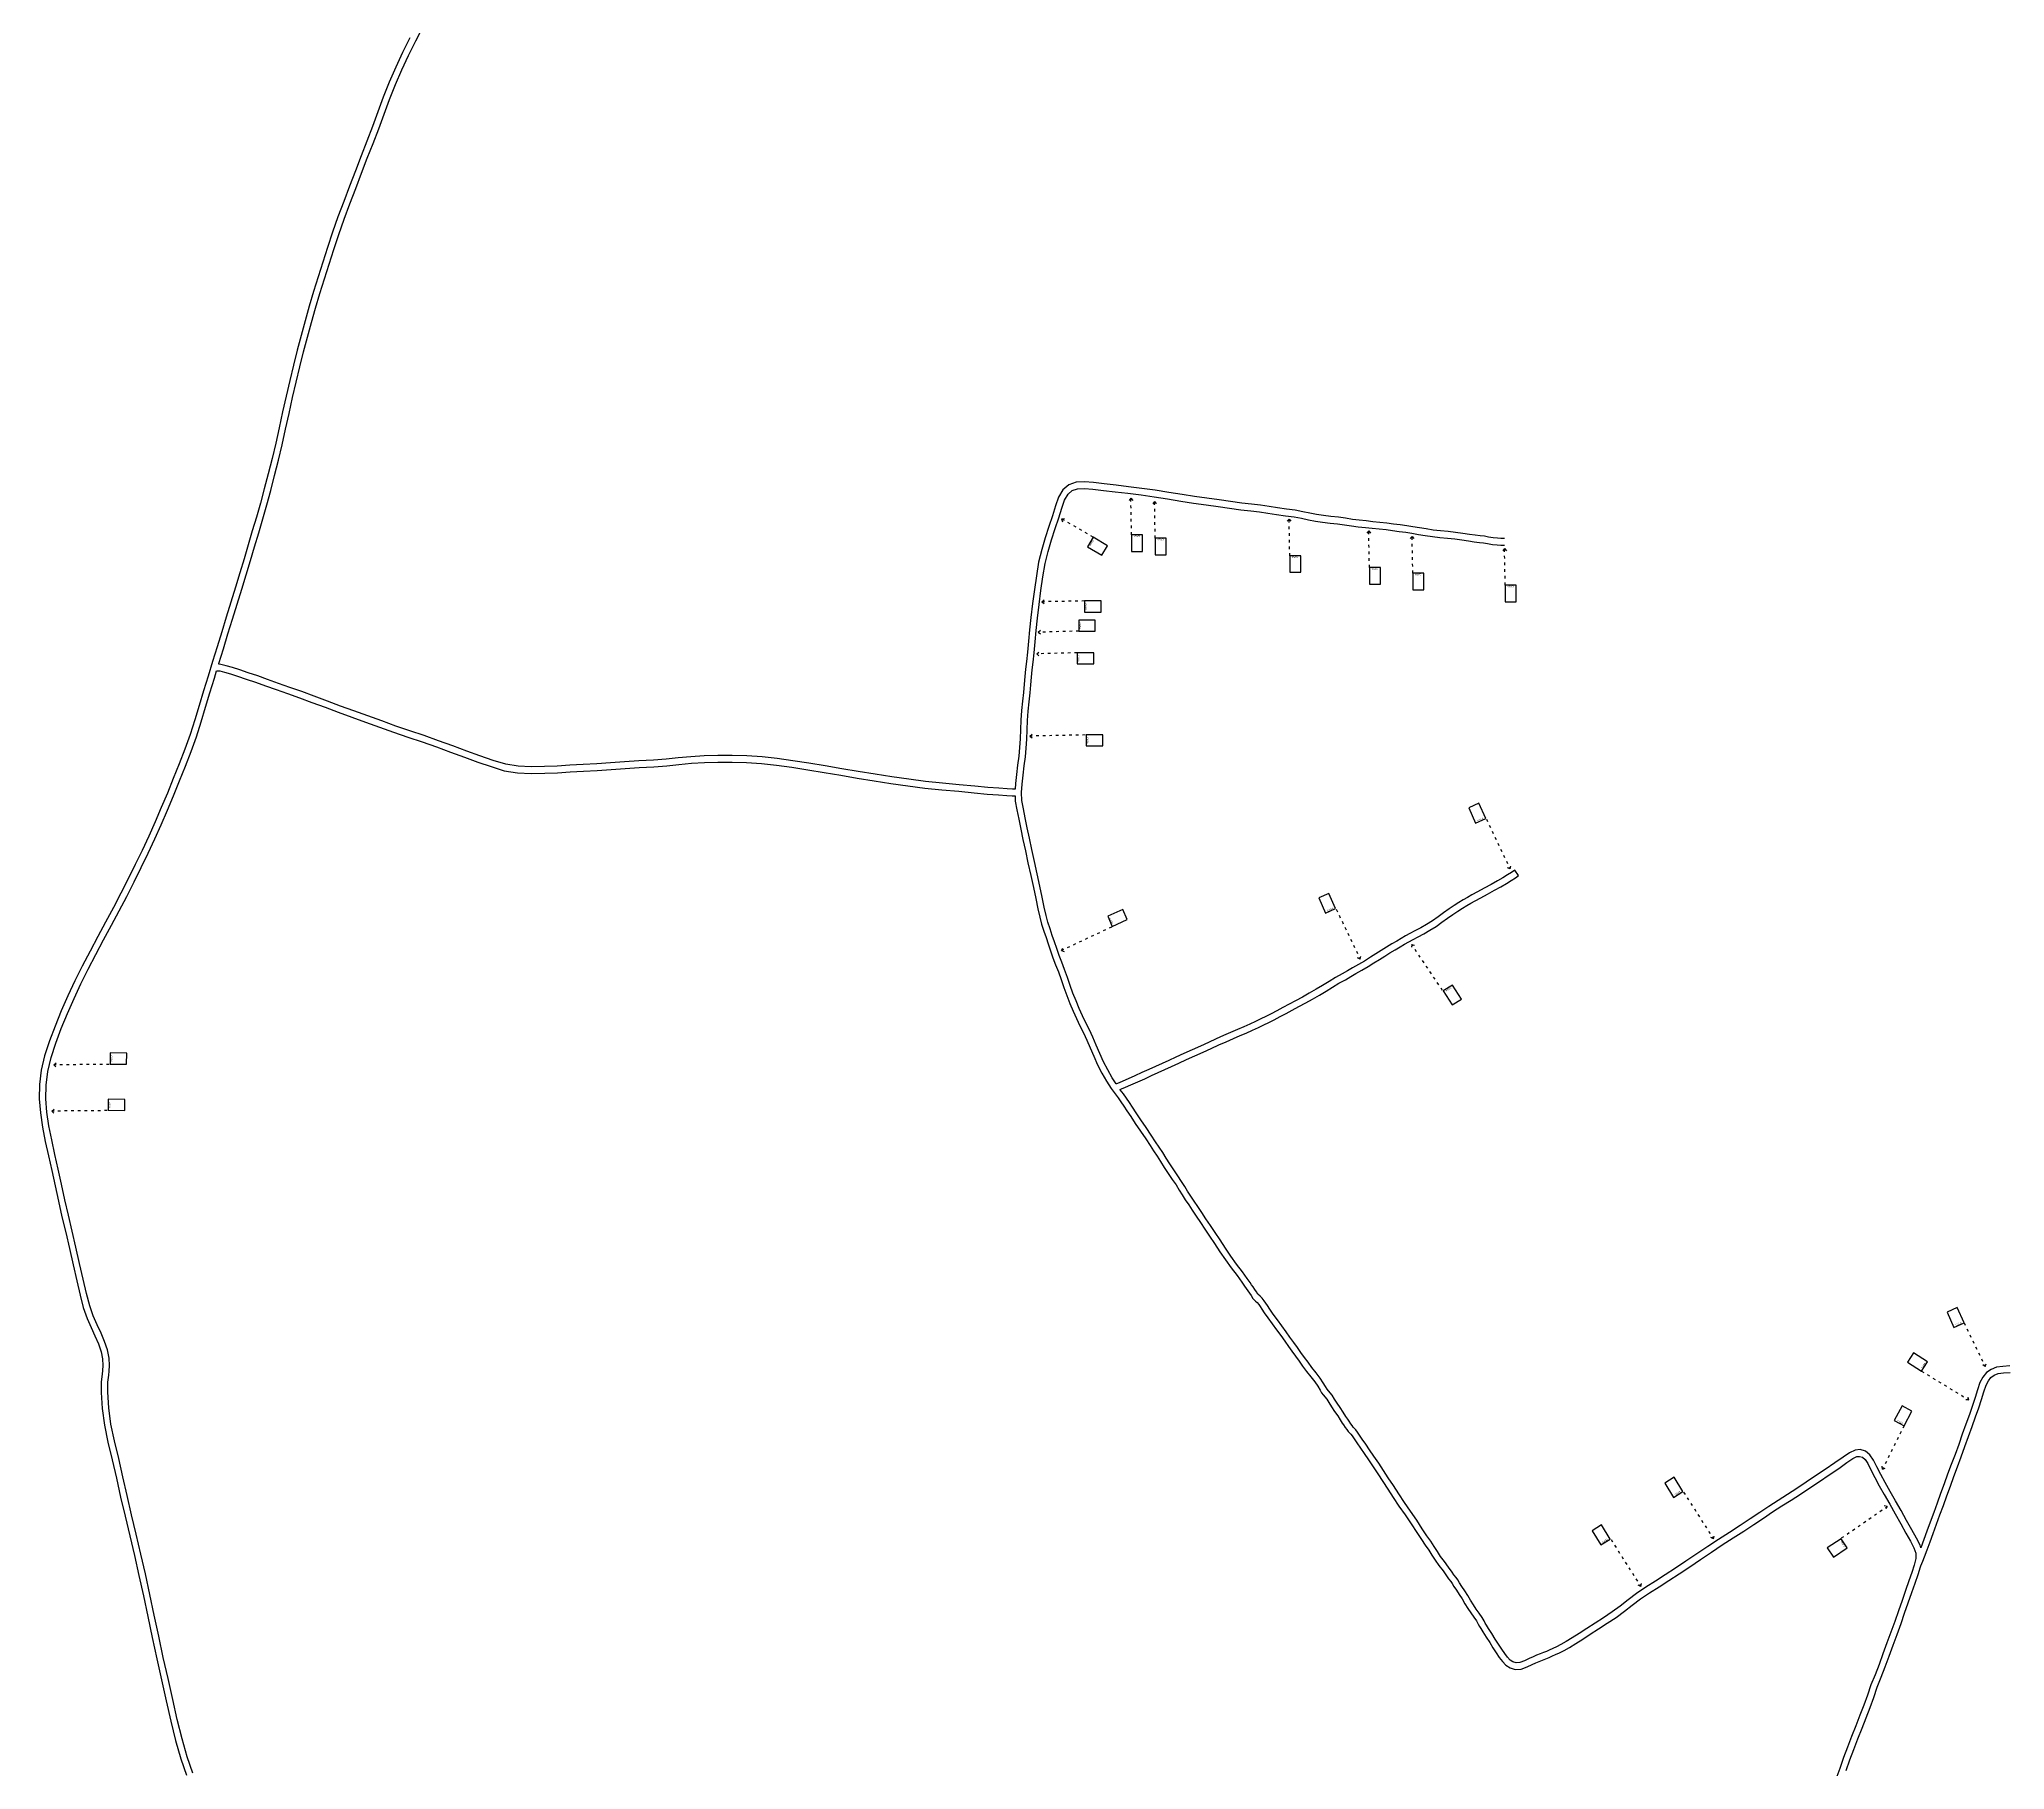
# Model space of a CAD drawing. Extents: x 714896 to 749292, y 8417558 to 8447149.
# Drawn here: x 736745 to 738520, y 8434741 to 8436303 of the extents above; entities that cross this region are included whole.
import ezdxf
from ezdxf.enums import TextEntityAlignment as Align

# ---------------------------------------------------------------- set-up
doc = ezdxf.new("R2010")
doc.units = 0
doc.header["$MEASUREMENT"] = 0
doc.linetypes.add('ACAD_ISO03W100', pattern=[30, 12, -18])
for name, color, linetype in [('LOTE', 7, 'CONTINUOUS'), ('NUM-PORTA', 7, 'CONTINUOUS'), ('QUADRA', 6, 'CONTINUOUS')]:
    doc.layers.add(name, color=color, linetype=linetype)

msp = doc.modelspace()

# ---------------------------------------------------------------- linework, layer by layer
at = {"layer": 'LOTE'}
for p, q in [((737697, 8435853.5), (737691.9, 8435844.9)), ((737691.9, 8435844.9), (737704.8, 8435837.2)), ((737709.9, 8435845.8), (737697, 8435853.5)), ((737704.8, 8435837.2), (737709.9, 8435845.8)), ((737731.5, 8435855.7), (737731.5, 8435840.7)), ((737741.5, 8435855.6), (737731.5, 8435855.7)), ((737731.5, 8435840.7), (737741.5, 8435840.6)), ((737741.5, 8435840.6), (737741.5, 8435855.6)), ((737752.9, 8435852.6), (737752.9, 8435837.6)), ((737762.9, 8435852.6), (737752.9, 8435852.6)), ((737762.9, 8435837.6), (737762.9, 8435852.6)), ((737752.9, 8435837.6), (737762.9, 8435837.6)), ((737874.4, 8435836.8), (737874.4, 8435821.8)), ((737884.4, 8435836.8), (737874.4, 8435836.8)), ((737884.4, 8435821.8), (737884.4, 8435836.8)), ((737946.3, 8435826.1), (737946.3, 8435811.1)), ((737956.3, 8435826.1), (737946.3, 8435826.1)), ((737956.3, 8435811.1), (737956.3, 8435826.1)), ((737874.4, 8435821.8), (737884.4, 8435821.8)), ((737946.3, 8435811.1), (737956.3, 8435811.1)), ((737985.5, 8435821.1), (737985.5, 8435806.1)), ((737995.5, 8435821.1), (737985.5, 8435821.1)), ((737985.5, 8435806.1), (737995.5, 8435806.1)), ((737995.5, 8435806.1), (737995.5, 8435821.1)), ((738068.9, 8435810.2), (738068.9, 8435795.2)), ((738078.9, 8435810.2), (738068.9, 8435810.2)), ((738078.9, 8435795.2), (738078.9, 8435810.2)), ((737704, 8435795.9), (737689, 8435795.9)), ((737689, 8435795.9), (737689, 8435785.9)), ((737704, 8435785.9), (737704, 8435795.9)), ((738068.9, 8435795.2), (738078.9, 8435795.2)), ((737698.8, 8435778.6), (737683.8, 8435778.7)), ((737683.8, 8435778.7), (737683.8, 8435768.7)), ((737689, 8435785.9), (737704, 8435785.9)), ((737698.8, 8435768.6), (737698.8, 8435778.6)), ((737683.8, 8435768.7), (737698.8, 8435768.6)), ((737697.4, 8435749.1), (737682.4, 8435749.1)), ((737682.4, 8435749.1), (737682.4, 8435739.1)), ((737682.4, 8435739.1), (737697.4, 8435739.1)), ((737697.4, 8435739.1), (737697.4, 8435749.1)), ((737705.5, 8435675.1), (737690.5, 8435675.1)), ((737690.5, 8435675.1), (737690.5, 8435665.1)), ((737690.5, 8435665.1), (737705.5, 8435665.1)), ((737705.5, 8435665.1), (737705.5, 8435675.1)), ((738045.1, 8435613.2), (738036, 8435609.1)), ((738051.3, 8435599.6), (738045.1, 8435613.2)), ((738036, 8435609.1), (738042.2, 8435595.4)), ((738042.2, 8435595.4), (738051.3, 8435599.6)), ((737909.6, 8435531.8), (737900.5, 8435527.7)), ((737900.5, 8435527.7), (737906.7, 8435514)), ((737915.8, 8435518.1), (737909.6, 8435531.8)), ((737723.7, 8435517.4), (737710, 8435511.2)), ((737710, 8435511.2), (737714.1, 8435502.1)), ((737714.1, 8435502.1), (737727.7, 8435508.2)), ((737727.7, 8435508.2), (737723.7, 8435517.4)), ((737906.7, 8435514), (737915.8, 8435518.1)), ((738021.4, 8435449.1), (738013, 8435443.8)), ((738013, 8435443.8), (738021.1, 8435431.1)), ((738021.1, 8435431.1), (738029.5, 8435436.5)), ((738029.5, 8435436.5), (738021.4, 8435449.1)), ((736809.3, 8435387.8), (736809.2, 8435377.8)), ((736824.3, 8435387.6), (736809.3, 8435387.8)), ((736824.2, 8435377.6), (736824.3, 8435387.6)), ((736809.2, 8435377.8), (736824.2, 8435377.6)), ((736807.5, 8435346), (736807.4, 8435336)), ((736822.5, 8435345.9), (736807.5, 8435346)), ((736822.4, 8435335.9), (736822.5, 8435345.9)), ((736807.4, 8435336), (736822.4, 8435335.9)), ((738477, 8435157.8), (738467.9, 8435153.6)), ((738467.9, 8435153.6), (738474.1, 8435140)), ((738483.2, 8435144.1), (738477, 8435157.8)), ((738474.1, 8435140), (738483.2, 8435144.1)), ((738437.6, 8435117), (738432.2, 8435108.6)), ((738450.2, 8435109), (738437.6, 8435117)), ((738432.2, 8435108.6), (738444.9, 8435100.5)), ((738444.9, 8435100.5), (738450.2, 8435109)), ((738427.2, 8435069.1), (738420.2, 8435055.9)), ((738436.1, 8435064.4), (738427.2, 8435069.1)), ((738429.1, 8435051.2), (738436.1, 8435064.4)), ((738420.2, 8435055.9), (738429.1, 8435051.2)), ((738221.5, 8435004.6), (738213, 8434999.3)), ((738213, 8434999.3), (738220.8, 8434986.5)), ((738220.8, 8434986.5), (738229.3, 8434991.8)), ((738229.3, 8434991.8), (738221.5, 8435004.6)), ((738156, 8434961.6), (738147.4, 8434956.4)), ((738147.4, 8434956.4), (738155.3, 8434943.6)), ((738163.8, 8434948.8), (738156, 8434961.6)), ((738155.3, 8434943.6), (738163.8, 8434948.8)), ((738372.2, 8434949.2), (738359.7, 8434940.9)), ((738359.7, 8434940.9), (738365.2, 8434932.6)), ((738365.2, 8434932.6), (738377.7, 8434940.9)), ((738377.7, 8434940.9), (738372.2, 8434949.2))]:
    msp.add_line(p, q, dxfattribs=at)
for points in [[(737730.9, 8435888.8), (737729.3, 8435886.7)], [(737730.9, 8435888.8), (737732.6, 8435886.7)], [(737752.3, 8435885.8), (737750.7, 8435883.7)], [(737752.3, 8435885.8), (737753.9, 8435883.7)], [(737668.3, 8435870), (737670.9, 8435870.4)], [(737668.3, 8435870), (737669.2, 8435867.5)], [(737873.8, 8435869.9), (737872.1, 8435867.9)], [(737873.8, 8435869.9), (737875.4, 8435867.9)], [(737945.7, 8435859.2), (737944, 8435857.1)], [(737945.7, 8435859.2), (737947.3, 8435857.2)], [(737984.8, 8435854.2), (737983.2, 8435852.2)], [(737984.8, 8435854.2), (737986.5, 8435852.2)], [(738068.3, 8435843.3), (738066.7, 8435841.3)], [(738068.3, 8435843.3), (738070, 8435841.3)], [(737650.5, 8435795.2), (737652.6, 8435796.9)], [(737650.5, 8435795.2), (737652.6, 8435793.6)], [(737647.3, 8435767.7), (737649.3, 8435769.4)], [(737647.3, 8435767.7), (737649.3, 8435766.1)], [(737645.9, 8435748.2), (737647.9, 8435749.8)], [(737645.9, 8435748.2), (737647.9, 8435746.5)], [(737639.7, 8435673.9), (737641.8, 8435675.6)], [(737639.7, 8435673.9), (737641.8, 8435672.3)], [(738073.4, 8435553.9), (738074.1, 8435556.4)], [(738073.4, 8435553.9), (738071.1, 8435555)], [(737984.5, 8435485.8), (737984.3, 8435483.2)], [(737984.5, 8435485.8), (737987, 8435485)], [(737668.2, 8435480.2), (737669.4, 8435482.5)], [(737668.2, 8435480.2), (737670.8, 8435479.5)], [(737938, 8435472.4), (737935.6, 8435473.6)], [(737938, 8435472.4), (737938.6, 8435475)], [(736758.4, 8435377), (736760.4, 8435378.8)], [(736758.4, 8435377), (736760.2, 8435375.1)], [(736756.6, 8435335.3), (736758.6, 8435337)], [(736756.6, 8435335.3), (736758.4, 8435333.4)], [(738502.3, 8435104.8), (738500.2, 8435106.3)], [(738502.3, 8435104.8), (738503.3, 8435107.2)], [(738487.6, 8435074.5), (738487, 8435077.1)], [(738487.6, 8435074.5), (738484.9, 8435074.5)], [(738409.6, 8435012), (738409.4, 8435014.6)], [(738409.6, 8435012), (738412.1, 8435012.8)], [(738413.8, 8434978.3), (738411.2, 8434978.9)], [(738413.8, 8434978.3), (738412.7, 8434976)], [(738256.9, 8434949.1), (738254.5, 8434950.3)], [(738256.9, 8434949.1), (738257.5, 8434951.6)], [(738191.3, 8434906.1), (738189, 8434907.3)], [(738191.3, 8434906.1), (738192, 8434908.7)]]:
    msp.add_lwpolyline(points, dxfattribs=at)
at = {"layer": 'LOTE', "color": 7, "linetype": 'ACAD_ISO03W100', "ltscale": 0.2}
for points in [[(737731.5, 8435855.7), (737730.9, 8435888.8)], [(737752.9, 8435852.6), (737752.3, 8435885.8)], [(737697, 8435853.5), (737668.3, 8435870)], [(737874.4, 8435836.8), (737873.8, 8435869.9)], [(737946.3, 8435826.1), (737945.7, 8435859.2)], [(737985.5, 8435821.1), (737984.8, 8435854.2)], [(738068.9, 8435810.2), (738068.3, 8435843.3)], [(737689, 8435795.9), (737650.5, 8435795.2)], [(737683.8, 8435768.7), (737647.3, 8435767.7)], [(737682.4, 8435749.1), (737645.9, 8435748.2)], [(737689.7, 8435674.9), (737639.7, 8435673.9)], [(738051.9, 8435599), (738073.4, 8435553.9)], [(737916.4, 8435517.5), (737938, 8435472.4)], [(737713.5, 8435501.5), (737668.2, 8435480.2)], [(738012.3, 8435444.3), (737984.5, 8435485.8)], [(736808.4, 8435377.5), (736758.4, 8435377)], [(736806.6, 8435335.7), (736756.6, 8435335.3)], [(738483.2, 8435144.1), (738502.3, 8435104.8)], [(738444.9, 8435100.5), (738487.6, 8435074.5)], [(738429.1, 8435051.2), (738409.6, 8435012)], [(738230, 8434991.2), (738256.9, 8434949.1)], [(738372.7, 8434949.9), (738413.8, 8434978.3)], [(738164.5, 8434948.3), (738191.3, 8434906.1)]]:
    msp.add_lwpolyline(points, dxfattribs=at)
at = {"layer": 'QUADRA'}
for points in [[(737079.8, 8436304.4), (737073.2, 8436291.1), (737067.1, 8436277.8), (737061.3, 8436264.5), (737055.9, 8436250.8), (737050.9, 8436237.5), (737046.1, 8436224.3), (737041.1, 8436211.1), (737035.9, 8436197.8), (737030.7, 8436184.3), (737025.4, 8436170.6), (737020.2, 8436156.7), (737015, 8436142.7), (737010.1, 8436128.8), (737005.5, 8436115.2), (737001.2, 8436101.8), (736997, 8436088.5), (736992.9, 8436075.3), (736989, 8436062.1), (736985.3, 8436048.9), (736981.7, 8436035.7), (736978.2, 8436022.4), (736974.8, 8436008.8), (736971.5, 8435994.9), (736968.2, 8435980.8), (736964.9, 8435966.6), (736961.8, 8435952.3), (736958.8, 8435938.4), (736955.5, 8435924.5), (736952, 8435910.8), (736948.5, 8435897.3), (736945.1, 8435884.3), (736941.4, 8435871.7), (736937.6, 8435859.1), (736933.9, 8435846.6), (736930.2, 8435834), (736926.4, 8435821.3), (736922.6, 8435808.3), (736918.4, 8435794.9), (736914.1, 8435781.4), (736910, 8435767.9), (736905.8, 8435754.4), (736901.7, 8435741.1), (736897.7, 8435728), (736893.7, 8435714.8), (736889.7, 8435701.6), (736885.8, 8435688.5), (736881.5, 8435675.2), (736876.8, 8435662.1), (736871.6, 8435648.9), (736866.3, 8435635.6), (736861, 8435622.4), (736855.5, 8435609.3), (736849.9, 8435596.4), (736844.1, 8435583.5), (736838.1, 8435570.6), (736832, 8435557.8), (736825.6, 8435544.9), (736819, 8435532), (736812.2, 8435519.1), (736805.2, 8435506), (736798.1, 8435492.9), (736791.1, 8435479.6), (736784.1, 8435466.2), (736777.5, 8435452.8), (736771.2, 8435439.4), (736765.2, 8435425.7), (736759.6, 8435412.1), (736754.4, 8435398.6), (736750.1, 8435385.2), (736747.1, 8435372.1), (736745.6, 8435359.2), (736745.3, 8435346.4), (736746.3, 8435333.7), (736748.1, 8435320.8), (736750.7, 8435307.9), (736753.6, 8435294.8), (736756.5, 8435281.5), (736759.6, 8435267.9), (736762.6, 8435254), (736765.8, 8435239.9), (736769.3, 8435225.6), (736772.6, 8435211.1), (736775.8, 8435196.4), (736779.1, 8435182.1), (736782.1, 8435169.1), (736785, 8435157.8), (736788.4, 8435148.1), (736792.1, 8435139.8), (736795.6, 8435132.3), (736798.7, 8435125.1), (736801.1, 8435118), (736802.4, 8435111.5), (736802.8, 8435105.7), (736802.5, 8435101.1), (736802, 8435097.6), (736801.1, 8435090.9), (736801.1, 8435081.2), (736802, 8435066.8), (736804.1, 8435051.7), (736807.3, 8435036.2), (736811.1, 8435020.3), (736814.9, 8435003.8), (736818.7, 8434986.8), (736822.8, 8434969.4), (736827, 8434951.8), (736831.2, 8434934), (736835.3, 8434915.9), (736839.3, 8434897.7), (736843.2, 8434879), (736847.3, 8434859.9), (736851.5, 8434840.7), (736855.7, 8434821.6), (736859.9, 8434802.8), (736864.1, 8434784.5), (736868.4, 8434767), (736873.1, 8434750.5), (736878.2, 8434735.6)], [(738068.2, 8435852.4), (738068.2, 8435852.4), (738065.1, 8435852.4), (738062, 8435852.6), (738058.1, 8435852.9), (738053.8, 8435853.6), (738050.2, 8435854.3), (738046.4, 8435854.7), (738041.8, 8435855.3), (738036.7, 8435856), (738030.6, 8435856.9), (738024.1, 8435857.8), (738017.4, 8435858.6), (738010.6, 8435859.3), (738003.9, 8435859.9), (737997.7, 8435860.9), (737991.4, 8435862), (737985.6, 8435862.9), (737980, 8435863.8), (737974.1, 8435864.6), (737968.1, 8435865.4), (737961.9, 8435866.2), (737955.6, 8435866.8), (737949.5, 8435867.5), (737943.4, 8435868.2), (737937, 8435868.8), (737930.9, 8435869.6), (737924.7, 8435870.6), (737918.4, 8435871.5), (737911.5, 8435872.3), (737904.8, 8435873.2), (737898.4, 8435873.9), (737892.5, 8435875.2), (737886.2, 8435876.5), (737879.2, 8435877.8), (737871.3, 8435878.7), (737863.4, 8435879.9), (737855.7, 8435881.3), (737847.9, 8435882.5), (737839.9, 8435883.2), (737831, 8435884.3), (737821, 8435885.7), (737810.5, 8435887.2), (737799.6, 8435888.7), (737788.5, 8435890.3), (737777.1, 8435892.1), (737765.1, 8435894), (737752.9, 8435895.9), (737740.8, 8435897.6), (737728.8, 8435899.1), (737717.5, 8435900.5), (737706.9, 8435901.7), (737697.3, 8435902.9), (737689.1, 8435903.6), (737681.4, 8435903.2), (737674.8, 8435900.9), (737669.5, 8435896.2), (737665.7, 8435889.6), (737662.8, 8435881.7), (737660.1, 8435872.8), (737656.9, 8435863.1), (737653.6, 8435853), (737650.4, 8435842.3), (737647.6, 8435830.9), (737645.6, 8435818.6), (737643.8, 8435806.2), (737642, 8435793.6), (737640.6, 8435781.1), (737639.4, 8435769.9), (737638.5, 8435759.5), (737637.5, 8435749.8), (737636.6, 8435741.3), (737635.9, 8435734.3), (737635.2, 8435727.7), (737634.6, 8435720.7), (737633.9, 8435713.4), (737633.1, 8435705.5), (737632.3, 8435696.9), (737631.7, 8435688.3), (737631.2, 8435679.7), (737630.9, 8435671.4), (737630.5, 8435663.5), (737629.7, 8435655.8), (737628.6, 8435647.6), (737627.7, 8435639.2), (737626.8, 8435631), (737626.5, 8435625.9), (737625.5, 8435626), (737624, 8435626.1), (737619.2, 8435626.4), (737611.7, 8435626.8), (737601.8, 8435627.6), (737589.9, 8435628.7), (737576, 8435630), (737560.8, 8435631.4), (737545.6, 8435632.9), (737530.4, 8435634.9), (737515.2, 8435637.1), (737499.9, 8435639.6), (737484.8, 8435641.9), (737469.9, 8435644.4), (737454.9, 8435646.9), (737440.1, 8435649.4), (737425.7, 8435651.6), (737411.7, 8435653.6), (737397.9, 8435655.2), (737384.3, 8435656.1), (737371, 8435656.4), (737358, 8435656.4), (737345.6, 8435656), (737333.7, 8435655.3), (737322.3, 8435654.2), (737311.4, 8435653), (737299.8, 8435652.2), (737286.7, 8435651.6), (737273.8, 8435650.7), (737261.2, 8435649.6), (737248.8, 8435648.9), (737236.4, 8435648.3), (737224.4, 8435647.6), (737212.9, 8435646.8), (737201.5, 8435646.3), (737189.5, 8435646.2), (737177.8, 8435646.6), (737166.5, 8435648.4), (737155.1, 8435652), (737143.2, 8435656.1), (737131.2, 8435660.4), (737118.8, 8435665.1), (737105.9, 8435669.7), (737092.9, 8435674.3), (737079.9, 8435678.5), (737067.2, 8435682.9), (737054.6, 8435687.6), (737041.9, 8435692.2), (737029.4, 8435696.6), (737017.4, 8435701), (737005.5, 8435705.5), (736993.6, 8435709.9), (736982.3, 8435714.1), (736971.5, 8435717.9), (736961.2, 8435721.5), (736951.5, 8435724.9), (736942.5, 8435728.2), (736933.9, 8435731.1), (736926.3, 8435733.6), (736919.7, 8435735.7), (736913.9, 8435737.3), (736909.1, 8435738.6), (736907.3, 8435738.7), (736907.5, 8435739.3), (736911.6, 8435752.7), (736915.7, 8435766.1), (736919.9, 8435779.6), (736924.1, 8435793.1), (736928.3, 8435806.5), (736932.2, 8435819.6), (736935.9, 8435832.3), (736939.6, 8435844.9), (736943.4, 8435857.4), (736947.2, 8435870), (736950.9, 8435882.7), (736954.3, 8435895.8), (736957.8, 8435909.3), (736961.3, 8435923.1), (736964.6, 8435937), (736967.7, 8435951), (736970.8, 8435965.3), (736974, 8435979.5), (736977.3, 8435993.5), (736980.6, 8436007.4), (736984, 8436020.9), (736987.5, 8436034.2), (736991.1, 8436047.3), (736994.8, 8436060.4), (736998.7, 8436073.5), (737002.7, 8436086.7), (737006.9, 8436100), (737011.2, 8436113.3), (737015.8, 8436126.9), (737020.6, 8436140.7), (737025.8, 8436154.6), (737031, 8436168.5), (737036.3, 8436182.2), (737041.5, 8436195.6), (737046.7, 8436209), (737051.8, 8436222.2), (737056.6, 8436235.4), (737061.5, 8436248.7), (737066.9, 8436262.2), (737072.6, 8436275.4), (737078.6, 8436288.5), (737085.2, 8436301.7), (737092, 8436314.7)], [(738524.7, 8435105.2), (738518.3, 8435104.8), (738512.6, 8435104), (738507.7, 8435102.1), (738503.4, 8435099.1), (738500.2, 8435095.1), (738497.5, 8435090.1), (738495.4, 8435083.7), (738493.3, 8435076.8), (738490.8, 8435069.3), (738488, 8435061.2), (738484.8, 8435052.6), (738481.6, 8435043.6), (738478.4, 8435034.3), (738475.1, 8435025.3), (738471.7, 8435016.3), (738468.4, 8435007.4), (738465.2, 8434998.8), (738462.1, 8434990), (738458.9, 8434981.4), (738455.8, 8434972.8), (738452.6, 8434964.2), (738449.7, 8434956.1), (738447, 8434948.3), (738444.3, 8434941), (738443.6, 8434943.2), (738440.2, 8434949.8), (738436, 8434957.3), (738431.3, 8434965.6), (738426.3, 8434974.5), (738421.3, 8434983.3), (738416.5, 8434991.9), (738412, 8434999.8), (738408, 8435007.2), (738404.5, 8435014.2), (738401.4, 8435020.1), (738398.3, 8435024.8), (738394.3, 8435028.1), (738389.5, 8435029.6), (738384.9, 8435029.2), (738379.9, 8435026.8), (738374.1, 8435022.9), (738366.6, 8435017.7), (738357.9, 8435011.7), (738349.2, 8435005.9), (738340.7, 8435000.2), (738332.3, 8434994.5), (738323.8, 8434989.1), (738315.3, 8434983.8), (738307, 8434978.3), (738298.7, 8434972.8), (738290.1, 8434967), (738281, 8434961), (738271.5, 8434954.9), (738261.6, 8434948.5), (738251.9, 8434942), (738241.9, 8434935.4), (738232.1, 8434928.9), (738222.6, 8434922.5), (738213.5, 8434916.4), (738204.6, 8434910.8), (738195.8, 8434905.3), (738187.5, 8434899.8), (738179.9, 8434894.1), (738172.8, 8434888.4), (738165.5, 8434883), (738157.8, 8434877.8), (738150, 8434872.8), (738142.5, 8434868), (738135.7, 8434863.7), (738129.5, 8434859.6), (738124, 8434856.2), (738119.3, 8434853.6), (738115.3, 8434851.6), (738111.8, 8434850.1), (738108.7, 8434848.6), (738106.3, 8434847.3), (738103.5, 8434846.3), (738100.4, 8434845.1), (738097.3, 8434844), (738094.1, 8434842.6), (738090.7, 8434841.1), (738086.4, 8434839), (738082, 8434837.3), (738078.7, 8434837), (738075.9, 8434837.9), (738073.4, 8434839.6), (738071, 8434842.1), (738068.5, 8434845.4), (738065.8, 8434849.5), (738062.8, 8434853.8), (738060, 8434858.5), (738056.7, 8434863.6), (738053.8, 8434868.2), (738052, 8434871.2), (738050.9, 8434872.9), (738049.8, 8434875), (738048, 8434878.1), (738045.4, 8434881.8), (738042.8, 8434885.5), (738040.3, 8434889.4), (738037.6, 8434893.7), (738035.1, 8434897.9), (738032.4, 8434902.2), (738029.8, 8434905.9), (738027.8, 8434909.2), (738026.1, 8434912), (738024.7, 8434914), (738022.6, 8434916.6), (738020.9, 8434919.1), (738017.6, 8434923.6), (738014, 8434928.6), (738010.5, 8434933.1), (738007.8, 8434937.5), (738004.9, 8434942.1), (738001.7, 8434946.8), (737998.3, 8434951.9), (737994, 8434958.2), (737989, 8434965.9), (737983.5, 8434974), (737978, 8434982), (737972.8, 8434989.6), (737968, 8434997.1), (737963.3, 8435004.2), (737958.9, 8435010.9), (737954.7, 8435017.3), (737950.4, 8435023.8), (737946.5, 8435029.4), (737943.2, 8435034.4), (737939.9, 8435039.1), (737937.4, 8435042.7), (737935.5, 8435045.3), (737934.1, 8435047.5), (737931.7, 8435049.8), (737930.7, 8435051.4), (737929.4, 8435053), (737928, 8435055.3), (737926.7, 8435057.1), (737925, 8435059.6), (737922.7, 8435063.4), (737919.8, 8435067.5), (737917.1, 8435071.5), (737914.7, 8435075.2), (737912.7, 8435078.7), (737909.3, 8435082.6), (737908.3, 8435084.2), (737906.7, 8435086.6), (737904.6, 8435090), (737901.7, 8435094.2), (737898.1, 8435099), (737894.4, 8435103.8), (737890.9, 8435108.5), (737887.7, 8435112.9), (737884.5, 8435117.4), (737881.3, 8435121.9), (737878, 8435126.4), (737874.6, 8435131), (737871.1, 8435136.1), (737867.2, 8435141.4), (737863.2, 8435146.9), (737859.4, 8435151.9), (737856.3, 8435156.5), (737854.2, 8435159.7), (737852.8, 8435162), (737851.3, 8435164.1), (737849.5, 8435166.5), (737847.7, 8435168.2), (737845.7, 8435170), (737844.4, 8435172.1), (737842.9, 8435174.3), (737841.3, 8435176.5), (737839.9, 8435178.3), (737838.6, 8435180.5), (737836, 8435184.2), (737831.6, 8435190.2), (737826.4, 8435197.2), (737821.3, 8435204.4), (737816.3, 8435211.6), (737811.5, 8435218.9), (737806.9, 8435225.7), (737802.7, 8435232.1), (737798.7, 8435238.1), (737795, 8435243.7), (737791.4, 8435249.1), (737788.2, 8435254), (737785.1, 8435258.6), (737782.2, 8435262.9), (737779.6, 8435267.1), (737776.7, 8435271.8), (737773.3, 8435276.9), (737769.7, 8435282.3), (737766.1, 8435287.6), (737762.9, 8435292.9), (737759.7, 8435297.9), (737756.4, 8435302.6), (737753.3, 8435307.4), (737749.4, 8435313.4), (737744.6, 8435320.6), (737739.9, 8435327.5), (737735.8, 8435333.6), (737732.4, 8435338.7), (737729.6, 8435343), (737726.9, 8435347.1), (737724.2, 8435350.9), (737721.4, 8435354.5), (737721.2, 8435354.8), (737722.6, 8435355.4), (737726.2, 8435356.9), (737731, 8435359), (737737.1, 8435361.7), (737743.4, 8435364.5), (737749.6, 8435367.3), (737755.7, 8435370.1), (737761.7, 8435372.9), (737767.6, 8435375.7), (737774.1, 8435378.6), (737781.1, 8435381.9), (737788.7, 8435385.2), (737796.2, 8435388.6), (737803.4, 8435391.8), (737810.3, 8435395), (737817.1, 8435397.9), (737823.5, 8435400.7), (737829.5, 8435403.4), (737835.1, 8435405.8), (737840.8, 8435408.3), (737846.1, 8435410.7), (737850.9, 8435413.2), (737855.4, 8435415.3), (737860.4, 8435417.8), (737865.6, 8435420.6), (737871, 8435423.4), (737876.6, 8435426.4), (737882.6, 8435429.6), (737888.8, 8435433.1), (737895, 8435436.5), (737901.2, 8435440.1), (737907.2, 8435443.7), (737913, 8435447.3), (737918.8, 8435450.8), (737924.6, 8435453.9), (737929.5, 8435456.8), (737934, 8435459.4), (737939.4, 8435462.4), (737945.1, 8435465.7), (737950.4, 8435469.1), (737955.3, 8435472.3), (737960.1, 8435475.3), (737964.9, 8435478.2), (737969.7, 8435481), (737974.1, 8435483.6), (737978.1, 8435486), (737981.8, 8435488.1), (737985.7, 8435490.3), (737990.2, 8435492.7), (737995.5, 8435495.4), (738001, 8435498.6), (738006.5, 8435502.1), (738011.8, 8435505.8), (738016.9, 8435509.5), (738021.6, 8435512.9), (738026.1, 8435515.8), (738030.3, 8435518.4), (738034.2, 8435520.8), (738037.9, 8435523), (738041.8, 8435525.2), (738046.8, 8435527.9), (738052.9, 8435531.3), (738059.2, 8435534.7), (738065, 8435537.8), (738070, 8435540.8), (738074.3, 8435543.4), (738078.1, 8435545.9), (738081, 8435548), (738077.6, 8435552.9), (738074.7, 8435550.8), (738071.1, 8435548.5), (738066.9, 8435545.9), (738062, 8435543.1), (738056.3, 8435540), (738050, 8435536.6), (738043.9, 8435533.2), (738038.9, 8435530.5), (738034.9, 8435528.2), (738031.1, 8435526), (738027.2, 8435523.5), (738022.9, 8435520.9), (738018.2, 8435517.9), (738013.3, 8435514.4), (738008.3, 8435510.7), (738003.2, 8435507.1), (737997.9, 8435503.8), (737992.6, 8435500.7), (737987.4, 8435498), (737982.8, 8435495.5), (737978.9, 8435493.4), (737975, 8435491.2), (737971, 8435488.8), (737966.7, 8435486.2), (737961.8, 8435483.3), (737956.9, 8435480.4), (737952.1, 8435477.3), (737947.2, 8435474.2), (737942, 8435470.8), (737936.5, 8435467.6), (737931, 8435464.6), (737926.5, 8435461.9), (737921.6, 8435459.1), (737915.8, 8435456), (737909.9, 8435452.4), (737904.1, 8435448.8), (737898.2, 8435445.3), (737892, 8435441.8), (737885.9, 8435438.3), (737879.7, 8435434.9), (737873.8, 8435431.7), (737868.2, 8435428.7), (737862.8, 8435425.9), (737857.6, 8435423.2), (737852.7, 8435420.7), (737848.2, 8435418.5), (737843.5, 8435416.1), (737838.4, 8435413.7), (737832.8, 8435411.3), (737827.1, 8435408.9), (737821, 8435406.2), (737814.7, 8435403.4), (737807.9, 8435400.4), (737800.9, 8435397.3), (737793.7, 8435394), (737786.2, 8435390.7), (737778.7, 8435387.3), (737771.6, 8435384), (737765.1, 8435381.1), (737759.2, 8435378.4), (737753.2, 8435375.6), (737747.1, 8435372.8), (737740.9, 8435370), (737734.6, 8435367.2), (737728.6, 8435364.5), (737723.8, 8435362.4), (737720.3, 8435360.9), (737717.9, 8435359.9), (737717.6, 8435359.8), (737717.6, 8435359.8), (737714.1, 8435365.4), (737710, 8435372.4), (737706.3, 8435379.8), (737702.8, 8435387.3), (737699.6, 8435394.7), (737696.6, 8435401.9), (737693.5, 8435408.6), (737690.3, 8435415), (737687.2, 8435421.4), (737684.2, 8435428), (737681.4, 8435434.8), (737678.6, 8435441.8), (737676, 8435448.8), (737673.7, 8435456), (737671.1, 8435463.1), (737668.5, 8435469.7), (737666.1, 8435475.9), (737664, 8435482), (737662, 8435488), (737660, 8435493.9), (737658, 8435499.8), (737656, 8435505.9), (737654.5, 8435511.8), (737652.7, 8435519.3), (737650.8, 8435528.4), (737648.8, 8435538.4), (737646.4, 8435549.4), (737643.9, 8435560.7), (737641.6, 8435571.5), (737639.4, 8435581.8), (737637.3, 8435591.2), (737635.6, 8435600.1), (737633.9, 8435608.3), (737632.6, 8435615.8), (737632.3, 8435623), (737632.8, 8435630.5), (737633.6, 8435638.6), (737634.6, 8435646.9), (737635.7, 8435655.1), (737636.5, 8435663.1), (737636.9, 8435671.2), (737637.2, 8435679.4), (737637.7, 8435687.9), (737638.3, 8435696.4), (737639.1, 8435704.9), (737639.9, 8435712.9), (737640.6, 8435720.2), (737641.2, 8435727.1), (737641.8, 8435733.7), (737642.6, 8435740.6), (737643.5, 8435749.2), (737644.5, 8435758.9), (737645.4, 8435769.3), (737646.5, 8435780.4), (737648, 8435792.8), (737649.7, 8435805.3), (737651.5, 8435817.7), (737653.5, 8435829.7), (737656.2, 8435840.7), (737659.3, 8435851.2), (737662.6, 8435861.2), (737665.8, 8435871), (737668.5, 8435879.8), (737671.1, 8435887), (737674.2, 8435892.3), (737677.9, 8435895.6), (737682.6, 8435897.3), (737689, 8435897.6), (737696.6, 8435896.9), (737706.1, 8435895.8), (737716.8, 8435894.5), (737728.1, 8435893.1), (737740.1, 8435891.7), (737752.1, 8435890), (737764.1, 8435888.1), (737776.1, 8435886.1), (737787.6, 8435884.3), (737798.8, 8435882.7), (737809.7, 8435881.3), (737820.1, 8435879.8), (737830.2, 8435878.3), (737839.3, 8435877.2), (737847.2, 8435876.5), (737854.7, 8435875.3), (737862.4, 8435873.9), (737870.5, 8435872.8), (737878.3, 8435871.9), (737885.1, 8435870.7), (737891.2, 8435869.3), (737897.5, 8435868), (737904, 8435867.2), (737910.8, 8435866.3), (737917.6, 8435865.5), (737923.8, 8435864.7), (737930, 8435863.7), (737936.3, 8435862.8), (737942.8, 8435862.2), (737948.8, 8435861.6), (737955, 8435860.9), (737961.3, 8435860.3), (737967.3, 8435859.5), (737973.3, 8435858.7), (737979.1, 8435857.9), (737984.7, 8435857), (737990.5, 8435856), (737996.7, 8435855), (738003.2, 8435854), (738010, 8435853.3), (738016.7, 8435852.7), (738023.3, 8435851.9), (738029.8, 8435851), (738035.8, 8435850.1), (738041, 8435849.4), (738045.7, 8435848.8), (738049.3, 8435848.3), (738052.8, 8435847.7), (738057.4, 8435847), (738061.6, 8435846.6), (738064.9, 8435846.4), (738068.2, 8435846.4)], [(736883.9, 8434737.6), (736878.8, 8434752.3), (736874.2, 8434768.5), (736869.9, 8434785.9), (736865.8, 8434804.1), (736861.6, 8434822.9), (736857.3, 8434842), (736853.1, 8434861.1), (736849, 8434880.2), (736845.2, 8434898.9), (736841.2, 8434917.3), (736837, 8434935.3), (736832.8, 8434953.2), (736828.6, 8434970.8), (736824.6, 8434988.1), (736820.7, 8435005.1), (736817, 8435021.7), (736813.2, 8435037.5), (736810, 8435052.7), (736808, 8435067.4), (736807.1, 8435081.4), (736807.1, 8435090.5), (736808, 8435096.8), (736808.5, 8435100.4), (736808.8, 8435105.7), (736808.4, 8435112.3), (736806.9, 8435119.6), (736804.3, 8435127.2), (736801.1, 8435134.8), (736797.6, 8435142.3), (736794, 8435150.3), (736790.8, 8435159.5), (736787.9, 8435170.5), (736785, 8435183.4), (736781.7, 8435197.7), (736778.4, 8435212.4), (736775.1, 8435227), (736771.6, 8435241.3), (736768.4, 8435255.3), (736765.4, 8435269.2), (736762.4, 8435282.8), (736759.4, 8435296.1), (736756.5, 8435309.2), (736754, 8435321.9), (736752.2, 8435334.3), (736751.3, 8435346.5), (736751.6, 8435358.8), (736753, 8435371), (736755.9, 8435383.6), (736760.1, 8435396.6), (736765.1, 8435409.9), (736770.7, 8435423.4), (736776.7, 8435436.9), (736782.9, 8435450.3), (736789.4, 8435463.5), (736796.4, 8435476.8), (736803.4, 8435490), (736810.4, 8435503.2), (736817.5, 8435516.2), (736824.3, 8435529.2), (736831, 8435542.2), (736837.4, 8435555.2), (736843.5, 8435568.1), (736849.5, 8435581), (736855.4, 8435593.9), (736861, 8435606.9), (736866.5, 8435620.1), (736871.9, 8435633.4), (736877.2, 8435646.7), (736882.4, 8435659.9), (736887.2, 8435673.3), (736891.6, 8435686.7), (736895.5, 8435699.9), (736899.4, 8435713.1), (736903.4, 8435726.2), (736905.4, 8435732.8), (736908.2, 8435732.7), (736912.4, 8435731.5), (736918, 8435730), (736924.4, 8435727.9), (736932, 8435725.4), (736940.5, 8435722.5), (736949.5, 8435719.3), (736959.2, 8435715.9), (736969.5, 8435712.3), (736980.2, 8435708.4), (736991.5, 8435704.3), (737003.4, 8435699.9), (737015.3, 8435695.4), (737027.4, 8435691), (737039.9, 8435686.6), (737052.6, 8435681.9), (737065.2, 8435677.3), (737078, 8435672.9), (737090.9, 8435668.6), (737103.9, 8435664.1), (737116.7, 8435659.4), (737129.1, 8435654.8), (737141.2, 8435650.4), (737153.2, 8435646.3), (737165.1, 8435642.6), (737177.2, 8435640.6), (737189.4, 8435640.2), (737201.7, 8435640.3), (737213.3, 8435640.8), (737224.7, 8435641.6), (737236.7, 8435642.3), (737249.1, 8435642.9), (737261.6, 8435643.6), (737274.2, 8435644.7), (737287.1, 8435645.6), (737300.2, 8435646.2), (737312, 8435647.1), (737322.9, 8435648.2), (737334.2, 8435649.3), (737345.9, 8435650), (737358.1, 8435650.4), (737370.9, 8435650.4), (737384, 8435650.1), (737397.4, 8435649.2), (737410.9, 8435647.6), (737424.8, 8435645.7), (737439.2, 8435643.4), (737453.9, 8435641), (737468.9, 8435638.5), (737483.9, 8435636), (737499, 8435633.6), (737514.3, 8435631.2), (737529.6, 8435628.9), (737544.9, 8435627), (737560.3, 8435625.4), (737575.5, 8435624.1), (737589.3, 8435622.7), (737601.3, 8435621.6), (737611.3, 8435620.9), (737618.8, 8435620.4), (737623.6, 8435620.1), (737625.2, 8435620), (737626.4, 8435619.9), (737626.6, 8435615.1), (737628, 8435607.2), (737629.7, 8435598.9), (737631.5, 8435590), (737633.5, 8435580.5), (737635.7, 8435570.2), (737638, 8435559.4), (737640.5, 8435548.1), (737643, 8435537.2), (737645, 8435527.2), (737646.8, 8435518), (737648.7, 8435510.4), (737650.2, 8435504.2), (737652.3, 8435497.9), (737654.4, 8435492), (737656.4, 8435486.2), (737658.3, 8435480.1), (737660.5, 8435473.8), (737662.9, 8435467.5), (737665.5, 8435461), (737668, 8435454.1), (737670.4, 8435446.9), (737673, 8435439.6), (737675.8, 8435432.5), (737678.7, 8435425.6), (737681.8, 8435418.9), (737684.9, 8435412.4), (737688.1, 8435406), (737691.1, 8435399.4), (737694.1, 8435392.3), (737697.4, 8435384.9), (737700.9, 8435377.2), (737704.7, 8435369.5), (737708.9, 8435362.2), (737713.1, 8435355.8), (737716.6, 8435350.9), (737719.4, 8435347.4), (737722, 8435343.7), (737724.6, 8435339.7), (737727.4, 8435335.4), (737730.8, 8435330.3), (737734.9, 8435324.1), (737739.6, 8435317.2), (737744.4, 8435310.1), (737748.3, 8435304.1), (737751.4, 8435299.3), (737754.7, 8435294.6), (737757.8, 8435289.7), (737761.1, 8435284.4), (737764.7, 8435279), (737768.3, 8435273.6), (737771.7, 8435268.6), (737774.5, 8435263.9), (737777.2, 8435259.7), (737780.1, 8435255.3), (737783.2, 8435250.7), (737786.4, 8435245.8), (737790, 8435240.4), (737793.7, 8435234.8), (737797.7, 8435228.8), (737802, 8435222.4), (737806.5, 8435215.6), (737811.4, 8435208.3), (737816.4, 8435200.9), (737821.6, 8435193.7), (737826.8, 8435186.7), (737831.2, 8435180.7), (737833.6, 8435177.3), (737834.9, 8435175), (737836.4, 8435172.9), (737838, 8435170.8), (737839.4, 8435168.8), (737841.1, 8435166.1), (737843.6, 8435163.8), (737845, 8435162.4), (737846.5, 8435160.6), (737847.8, 8435158.7), (737849.2, 8435156.4), (737851.3, 8435153.2), (737854.5, 8435148.5), (737858.4, 8435143.3), (737862.4, 8435137.9), (737866.2, 8435132.6), (737869.8, 8435127.5), (737873.2, 8435122.8), (737876.4, 8435118.4), (737879.6, 8435113.9), (737882.8, 8435109.4), (737886, 8435104.9), (737889.6, 8435100.2), (737893.3, 8435095.3), (737896.9, 8435090.7), (737899.6, 8435086.8), (737901.7, 8435083.4), (737903.2, 8435081), (737904.5, 8435079), (737907.8, 8435075.2), (737909.6, 8435072.1), (737912.1, 8435068.2), (737914.9, 8435064.1), (737917.7, 8435060), (737920, 8435056.4), (737921.8, 8435053.6), (737923, 8435052), (737924.4, 8435049.5), (737925.8, 8435047.9), (737927, 8435046), (737929.5, 8435043.6), (737930.6, 8435042), (737932.4, 8435039.3), (737935, 8435035.7), (737938.2, 8435031), (737941.5, 8435026.1), (737945.4, 8435020.4), (737949.7, 8435014), (737953.8, 8435007.6), (737958.3, 8435000.9), (737963, 8434993.8), (737967.8, 8434986.3), (737973, 8434978.6), (737978.5, 8434970.6), (737984, 8434962.6), (737989, 8434954.9), (737993.4, 8434948.6), (737996.7, 8434943.4), (737999.9, 8434938.8), (738002.7, 8434934.3), (738005.6, 8434929.7), (738009.1, 8434925), (738012.8, 8434920.1), (738016, 8434915.7), (738017.8, 8434913), (738019.9, 8434910.4), (738021, 8434908.8), (738022.6, 8434906.1), (738024.8, 8434902.6), (738027.4, 8434898.9), (738030, 8434894.8), (738032.5, 8434890.5), (738035.3, 8434886.2), (738037.8, 8434882.1), (738040.5, 8434878.3), (738042.9, 8434874.9), (738044.6, 8434872.1), (738045.7, 8434869.9), (738046.9, 8434868), (738048.8, 8434865), (738051.6, 8434860.4), (738054.9, 8434855.3), (738057.8, 8434850.6), (738060.8, 8434846.2), (738063.6, 8434842), (738066.4, 8434838.2), (738069.6, 8434834.9), (738073.3, 8434832.5), (738077.9, 8434831), (738083.3, 8434831.3), (738088.8, 8434833.5), (738093.3, 8434835.7), (738096.5, 8434837.1), (738099.5, 8434838.4), (738102.5, 8434839.5), (738105.6, 8434840.6), (738108.7, 8434841.8), (738111.5, 8434843.3), (738114.3, 8434844.6), (738117.8, 8434846.1), (738122.1, 8434848.3), (738127, 8434851), (738132.7, 8434854.6), (738139, 8434858.6), (738145.7, 8434863), (738153.2, 8434867.7), (738161.1, 8434872.8), (738169, 8434878.1), (738176.5, 8434883.6), (738183.6, 8434889.3), (738191, 8434894.9), (738199.1, 8434900.2), (738207.8, 8434905.7), (738216.8, 8434911.4), (738226, 8434917.5), (738235.5, 8434923.9), (738245.3, 8434930.5), (738255.2, 8434937), (738264.9, 8434943.5), (738274.7, 8434949.9), (738284.3, 8434955.9), (738293.4, 8434962), (738302, 8434967.8), (738310.3, 8434973.3), (738318.6, 8434978.8), (738327, 8434984), (738335.6, 8434989.5), (738344, 8434995.2), (738352.6, 8435000.9), (738361.3, 8435006.8), (738370.1, 8435012.7), (738377.4, 8435017.9), (738382.8, 8435021.6), (738386.5, 8435023.3), (738388.9, 8435023.5), (738391.4, 8435022.7), (738393.8, 8435020.7), (738396.2, 8435017), (738399.2, 8435011.4), (738402.7, 8435004.5), (738406.7, 8434996.9), (738411.2, 8434989), (738416.1, 8434980.4), (738421.1, 8434971.6), (738426.1, 8434962.6), (738430.8, 8434954.3), (738434.9, 8434947), (738438, 8434940.8), (738439.6, 8434936), (738439.7, 8434931.2), (738438.3, 8434925.4), (738436, 8434918.7), (738433.4, 8434911), (738430.4, 8434902.4), (738427.2, 8434893.3), (738423.9, 8434883.9), (738420.6, 8434874.5), (738417.1, 8434864.9), (738413.5, 8434855.1), (738409.9, 8434845.2), (738406.5, 8434835.6), (738402.9, 8434826.3), (738399.2, 8434817.2), (738396, 8434807.9), (738392.8, 8434798.9), (738389.2, 8434789.7), (738385.5, 8434780.2), (738381.7, 8434770.7), (738378, 8434761), (738374.5, 8434751.5), (738371, 8434741.8), (738367.5, 8434731.9)], [(738376.7, 8434739.8), (738380.2, 8434749.4), (738383.6, 8434758.9), (738387.3, 8434768.5), (738391.1, 8434778.1), (738394.8, 8434787.5), (738398.4, 8434796.8), (738401.7, 8434805.9), (738404.9, 8434815.1), (738408.4, 8434824.1), (738412.1, 8434833.5), (738415.5, 8434843.2), (738419.1, 8434853), (738422.8, 8434862.8), (738426.3, 8434872.5), (738429.6, 8434881.9), (738432.9, 8434891.3), (738436.1, 8434900.5), (738439, 8434909), (738441.7, 8434916.8), (738444, 8434923.8), (738444.3, 8434924.8), (738445.9, 8434929), (738447.6, 8434932.9), (738450, 8434939), (738452.6, 8434946.3), (738455.4, 8434954), (738458.3, 8434962.2), (738461.4, 8434970.7), (738464.6, 8434979.3), (738467.7, 8434987.9), (738470.9, 8434996.7), (738474.1, 8435005.4), (738477.3, 8435014.2), (738480.7, 8435023.2), (738484, 8435032.3), (738487.3, 8435041.6), (738490.5, 8435050.6), (738493.6, 8435059.1), (738496.5, 8435067.3), (738499, 8435075), (738501.2, 8435081.9), (738503.1, 8435087.7), (738505.2, 8435091.8), (738507.5, 8435094.7), (738510.5, 8435096.8), (738514.1, 8435098.2), (738518.9, 8435098.9), (738525, 8435099.2)]]:
    msp.add_lwpolyline(points, dxfattribs=at)

# ---------------------------------------------------------------- texts
at = {"layer": 'NUM-PORTA'}
for rotation, p in [(239.0413, (737694.8, 8435848.8)), (179.9751, (737736.4, 8435855.1)), (179.9751, (737757.8, 8435852.1)), (179.9751, (737879.2, 8435836.3)), (179.9751, (737951.2, 8435825.5)), (179.9751, (737990.3, 8435820.6)), (179.9751, (738073.8, 8435809.7)), (269.939, (737689.5, 8435790.8)), (269.939, (737684.3, 8435773.5)), (269.939, (737682.9, 8435744)), (269.939, (737691, 8435670)), (24.4238, (738046.7, 8435598)), (294.1206, (737712.5, 8435506.7)), (24.4238, (737911.2, 8435516.6)), (212.6202, (738017.3, 8435445.9)), (269.4023, (736809.8, 8435382.6)), (269.4023, (736808, 8435340.8)), (24.4214, (738478.6, 8435142.6)), (57.5052, (738447.2, 8435105.2)), (332.119, (738425, 8435053.9)), (31.4199, (738224.9, 8434989.7)), (31.4199, (738159.4, 8434946.7)), (123.5265, (738374.4, 8434944.9))]:
    msp.add_text('CASA', height=1.5, rotation=rotation, dxfattribs=at).set_placement(p, align=Align.CENTER)

doc.saveas('drawing.dxf')
